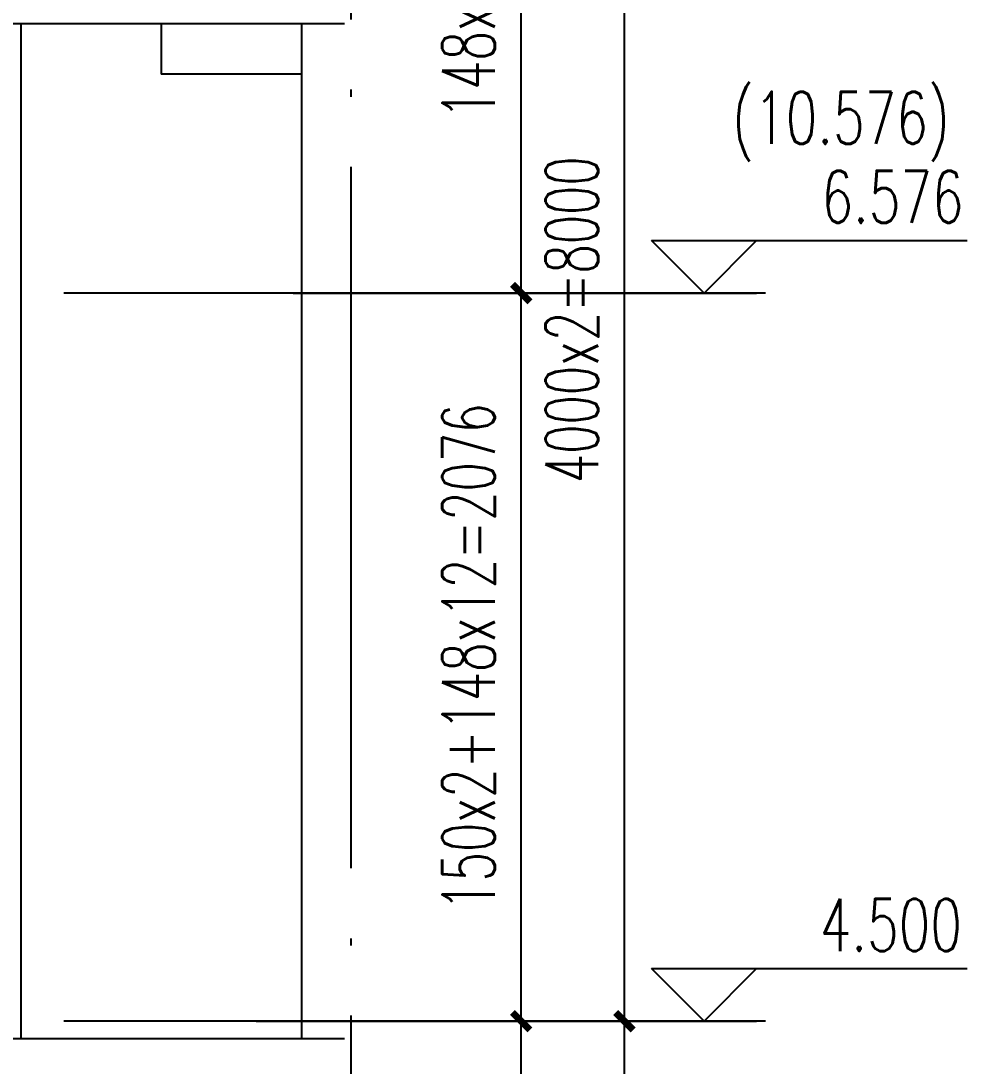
# Model space of a CAD drawing. Extents: x 239268 to 489116, y -316056 to -246175.
# Drawn here: x 453773 to 456470, y -296319 to -293339 of the extents above; entities that cross this region are included whole.
import ezdxf

# ---------------------------------------------------------------- set-up
doc = ezdxf.new("R2010")
doc.units = 0
doc.header["$LTSCALE"] = 1000
doc.header["$MEASUREMENT"] = 0
doc.linetypes.add('DOTE', pattern=[2.42, 2, -0.2, 0.02, -0.2])
doc.layers.get('0').update_dxf_attribs({"linetype": 'CONTINUOUS'})
doc.layers.get('Defpoints').update_dxf_attribs({"color": 6, "linetype": 'CONTINUOUS'})
for name, color, linetype in [('3-liang-s', 120, 'CONTINUOUS'), ('A-墙线', 2, 'CONTINUOUS'), ('DIM_ELEV', 3, 'CONTINUOUS'), ('DIM_SYMB', 3, 'CONTINUOUS'), ('DOTE', 26, 'DOTE'), ('PUB_DIM', 3, 'CONTINUOUS'), ('PUB_TEXT', 7, 'CONTINUOUS'), ('WALL', 2, 'CONTINUOUS')]:
    doc.layers.add(name, color=color, linetype=linetype)
doc.styles.add('_TCH_DIM', font='SIMPLEX', dxfattribs={"bigfont": 'GBCBIG'})
doc.styles.add('DIM_FONT', font='SIMPLEX.shx', dxfattribs={"width": 0.65})
doc.dimstyles.new('DIMN50', dxfattribs={"dimscale": 0.5, "dimtxt": 300, "dimasz": 100, "dimexe": 250, "dimexo": 300, "dimgap": 150, "dimtad": 1, "dimdec": 0, "dimzin": 0, "dimdsep": 46, "dimtxsty": 'DIM_FONT', "dimblk": 'ARCHTICK', "dimcen": 0.09, "dimclrt": 7, "dimazin": 2, "dimtfac": 1, "dimtdec": 0, "dimtix": 1, "dimtmove": 2, "dimatfit": 3, "dimfxl": 0, "dimtolj": 1, "dimtzin": 0, "dimarcsym": 0})

# ---------------------------------------------------------------- blocks, each defined once
blk = doc.blocks.new('_ArchTick')
at = {"color": 0, "linetype": 'ByBlock', "const_width": 0.4}
blk.add_lwpolyline([(-0.5, -0.5), (0.5, 0.5)], dxfattribs=at)
blk = doc.blocks.new('*D421')
at = {"layer": 'Defpoints', "color": 0}
for p in [(454293.6, -296190.8), (455493.6, -296190.8), (454293.6, -300690.8)]:
    blk.add_point(p, dxfattribs=at)
at = {"layer": 'PUB_DIM', "color": 0, "lineweight": -2}
for p, q in [((454443.6, -296190.8), (455618.6, -296190.8)), ((455493.6, -300690.8), (455493.6, -296190.8)), ((454443.6, -300690.8), (455618.6, -300690.8))]:
    blk.add_line(p, q, dxfattribs=at)
at = {"layer": 'PUB_DIM', "color": 0, "lineweight": -2, "xscale": 50, "yscale": 50, "zscale": 50}
for p, rotation in [((455493.6, -296190.8), 90), ((455493.6, -300690.8), 270)]:
    blk.add_blockref('_ArchTick', p, dxfattribs=dict(at, rotation=rotation))
at = {"layer": 'PUB_DIM', "color": 7, "insert": (455343.6, -298440.8), "char_height": 150, "attachment_point": 5, "rotation": 90, "style": 'DIM_FONT'}
blk.add_mtext('\\A1;4500', dxfattribs=at)
blk = doc.blocks.new('*D422')
at = {"layer": 'Defpoints', "color": 0}
for p in [(454293.6, -292190.8), (455493.6, -292190.8), (454293.6, -296190.8)]:
    blk.add_point(p, dxfattribs=at)
at = {"layer": 'PUB_DIM', "color": 0, "lineweight": -2}
for p, q in [((454443.6, -292190.8), (455618.6, -292190.8)), ((455493.6, -296190.8), (455493.6, -292190.8)), ((454443.6, -296190.8), (455618.6, -296190.8))]:
    blk.add_line(p, q, dxfattribs=at)
at = {"layer": 'PUB_DIM', "color": 0, "lineweight": -2, "xscale": 50, "yscale": 50, "zscale": 50}
for p, rotation in [((455493.6, -292190.8), 90), ((455493.6, -296190.8), 270)]:
    blk.add_blockref('_ArchTick', p, dxfattribs=dict(at, rotation=rotation))
at = {"layer": 'PUB_DIM', "color": 7, "insert": (455343.6, -294190.8), "char_height": 150, "attachment_point": 5, "rotation": 90, "style": 'DIM_FONT'}
blk.add_mtext('\\A1;4000x2=8000', dxfattribs=at)
blk = doc.blocks.new('*D482')
at = {"layer": 'Defpoints', "color": 0}
for p in [(454399.1, -296190.8), (455199.1, -296190.8), (454399.1, -298440.8)]:
    blk.add_point(p, dxfattribs=at)
at = {"layer": 'PUB_DIM', "color": 0, "lineweight": -2}
for p, q in [((454549.1, -296190.8), (455324.1, -296190.8)), ((455199.1, -298440.8), (455199.1, -296190.8)), ((454549.1, -298440.8), (455324.1, -298440.8))]:
    blk.add_line(p, q, dxfattribs=at)
at = {"layer": 'PUB_DIM', "color": 0, "lineweight": -2, "xscale": 50, "yscale": 50, "zscale": 50}
for p, rotation in [((455199.1, -296190.8), 90), ((455199.1, -298440.8), 270)]:
    blk.add_blockref('_ArchTick', p, dxfattribs=dict(at, rotation=rotation))
at = {"layer": 'PUB_DIM', "color": 7, "insert": (455049.1, -297315.8), "char_height": 150, "attachment_point": 5, "rotation": 90, "style": 'DIM_FONT'}
blk.add_mtext('\\A1;150x15=2250', dxfattribs=at)
blk = doc.blocks.new('*D483')
at = {"layer": 'Defpoints', "color": 0}
for p in [(454399.1, -294114.8), (455199.1, -294114.8), (454399.1, -296190.8)]:
    blk.add_point(p, dxfattribs=at)
at = {"layer": 'PUB_DIM', "color": 0, "lineweight": -2}
for p, q in [((454549.1, -294114.8), (455324.1, -294114.8)), ((455199.1, -296190.8), (455199.1, -294114.8)), ((454549.1, -296190.8), (455324.1, -296190.8))]:
    blk.add_line(p, q, dxfattribs=at)
at = {"layer": 'PUB_DIM', "color": 0, "lineweight": -2, "xscale": 50, "yscale": 50, "zscale": 50}
for p, rotation in [((455199.1, -294114.8), 90), ((455199.1, -296190.8), 270)]:
    blk.add_blockref('_ArchTick', p, dxfattribs=dict(at, rotation=rotation))
at = {"layer": 'PUB_DIM', "color": 7, "insert": (455049.1, -295152.8), "char_height": 150, "attachment_point": 5, "rotation": 90, "style": 'DIM_FONT'}
blk.add_mtext('\\A1;150x2+148x12=2076', dxfattribs=at)
blk = doc.blocks.new('*D484')
at = {"layer": 'Defpoints', "color": 0}
for p in [(454399.1, -292190.8), (455199.1, -292190.8), (454399.1, -294114.8)]:
    blk.add_point(p, dxfattribs=at)
at = {"layer": 'PUB_DIM', "color": 0, "lineweight": -2}
for p, q in [((454549.1, -292190.8), (455324.1, -292190.8)), ((455199.1, -294114.8), (455199.1, -292190.8)), ((454549.1, -294114.8), (455324.1, -294114.8))]:
    blk.add_line(p, q, dxfattribs=at)
at = {"layer": 'PUB_DIM', "color": 0, "lineweight": -2, "xscale": 50, "yscale": 50, "zscale": 50}
for p, rotation in [((455199.1, -292190.8), 90), ((455199.1, -294114.8), 270)]:
    blk.add_blockref('_ArchTick', p, dxfattribs=dict(at, rotation=rotation))
at = {"layer": 'PUB_DIM', "color": 7, "insert": (455049.1, -293152.8), "char_height": 150, "attachment_point": 5, "rotation": 90, "style": 'DIM_FONT'}
blk.add_mtext('\\A1;148x13=1924', dxfattribs=at)

msp = doc.modelspace()

# ---------------------------------------------------------------- linework, layer by layer
at = {"layer": '3-liang-s'}
for p, q in [((453772.9, -293346.4), (453772.9, -296240.8)), ((454572.9, -293346.4), (454572.9, -296240.8))]:
    msp.add_line(p, q, dxfattribs=at)
at = {"layer": 'A-墙线'}
for p, q in [((454172.9, -293346.4), (454172.9, -293490.8)), ((454572.9, -293346.4), (454572.9, -293490.8))]:
    msp.add_line(p, q, dxfattribs=at)
at = {"layer": 'DIM_ELEV'}
for p, q in [((455720.3, -294114.8), (455570.3, -293964.8)), ((455570.3, -293964.8), (456470.3, -293964.8)), ((455720.3, -294114.8), (455870.3, -293964.8)), ((454859.2, -294114.8), (455870.3, -294114.8)), ((455720.3, -296190.8), (455570.3, -296040.8)), ((455570.3, -296040.8), (456470.3, -296040.8)), ((455720.3, -296190.8), (455870.3, -296040.8)), ((454859.2, -296190.8), (455870.3, -296190.8))]:
    msp.add_line(p, q, dxfattribs=at)
at = {"layer": 'DIM_SYMB'}
msp.add_lwpolyline([(443973, -293346.4), (449278, -293346.4), (449316.2, -293241.4), (449353.3, -293451.4), (449390.5, -293346.4), (454695.6, -293346.4)], dxfattribs=at)
at = {"layer": 'DOTE'}
for p, q in [((454713.1, -281654.9), (454713.1, -307295.6)), ((455895.6, -294114.8), (443194.9, -294114.8)), ((455895.6, -296190.8), (443194.9, -296190.8))]:
    msp.add_line(p, q, dxfattribs=at)
at = {"layer": 'WALL'}
for p, q in [((454572.9, -293490.8), (454172.9, -293490.8)), ((454695.6, -296240.8), (451072.9, -296240.8))]:
    msp.add_line(p, q, dxfattribs=at)

# ---------------------------------------------------------------- texts
at = {"layer": 'PUB_TEXT', "style": '_TCH_DIM', "width": 0.705882}
for s, p in [('(10.576)', (455800.3, -293689.8)), ('6.576', (456055.3, -293914.8)), ('4.500', (456050.3, -295990.8))]:
    msp.add_text(s, height=148.75, dxfattribs=at).set_placement(p)

# ---------------------------------------------------------------- dimensions: what is measured, and where the dimension line sits
at = {"layer": 'PUB_DIM'}
for p1, p2, distance, text, picture, middle in [((454293.6, -296190.8), (454293.6, -292190.8), -1200, '4000x2=8000', '*D422', (455343.6, -294190.8)), ((454399.1, -294114.8), (454399.1, -292190.8), -800, '148x13=1924', '*D484', (455049.1, -293152.8)), ((454399.1, -296190.8), (454399.1, -294114.8), -800, '150x2+148x12=2076', '*D483', (455049.1, -295152.8)), ((454399.1, -298440.8), (454399.1, -296190.8), -800, '150x15=2250', '*D482', (455049.1, -297315.8))]:
    dim = msp.add_aligned_dim(p1=p1, p2=p2, distance=distance, text=text, dimstyle='DIMN50', dxfattribs=at)
    dim.commit()
    dim.dimension.update_dxf_attribs({"geometry": picture, "text_midpoint": middle})
dim = msp.add_aligned_dim(p1=(454293.6, -300690.8), p2=(454293.6, -296190.8), distance=-1200, dimstyle='DIMN50', dxfattribs=at)
dim.commit()
dim.dimension.update_dxf_attribs({"geometry": '*D421', "text_midpoint": (455343.6, -298440.8)})

doc.saveas('drawing.dxf')
